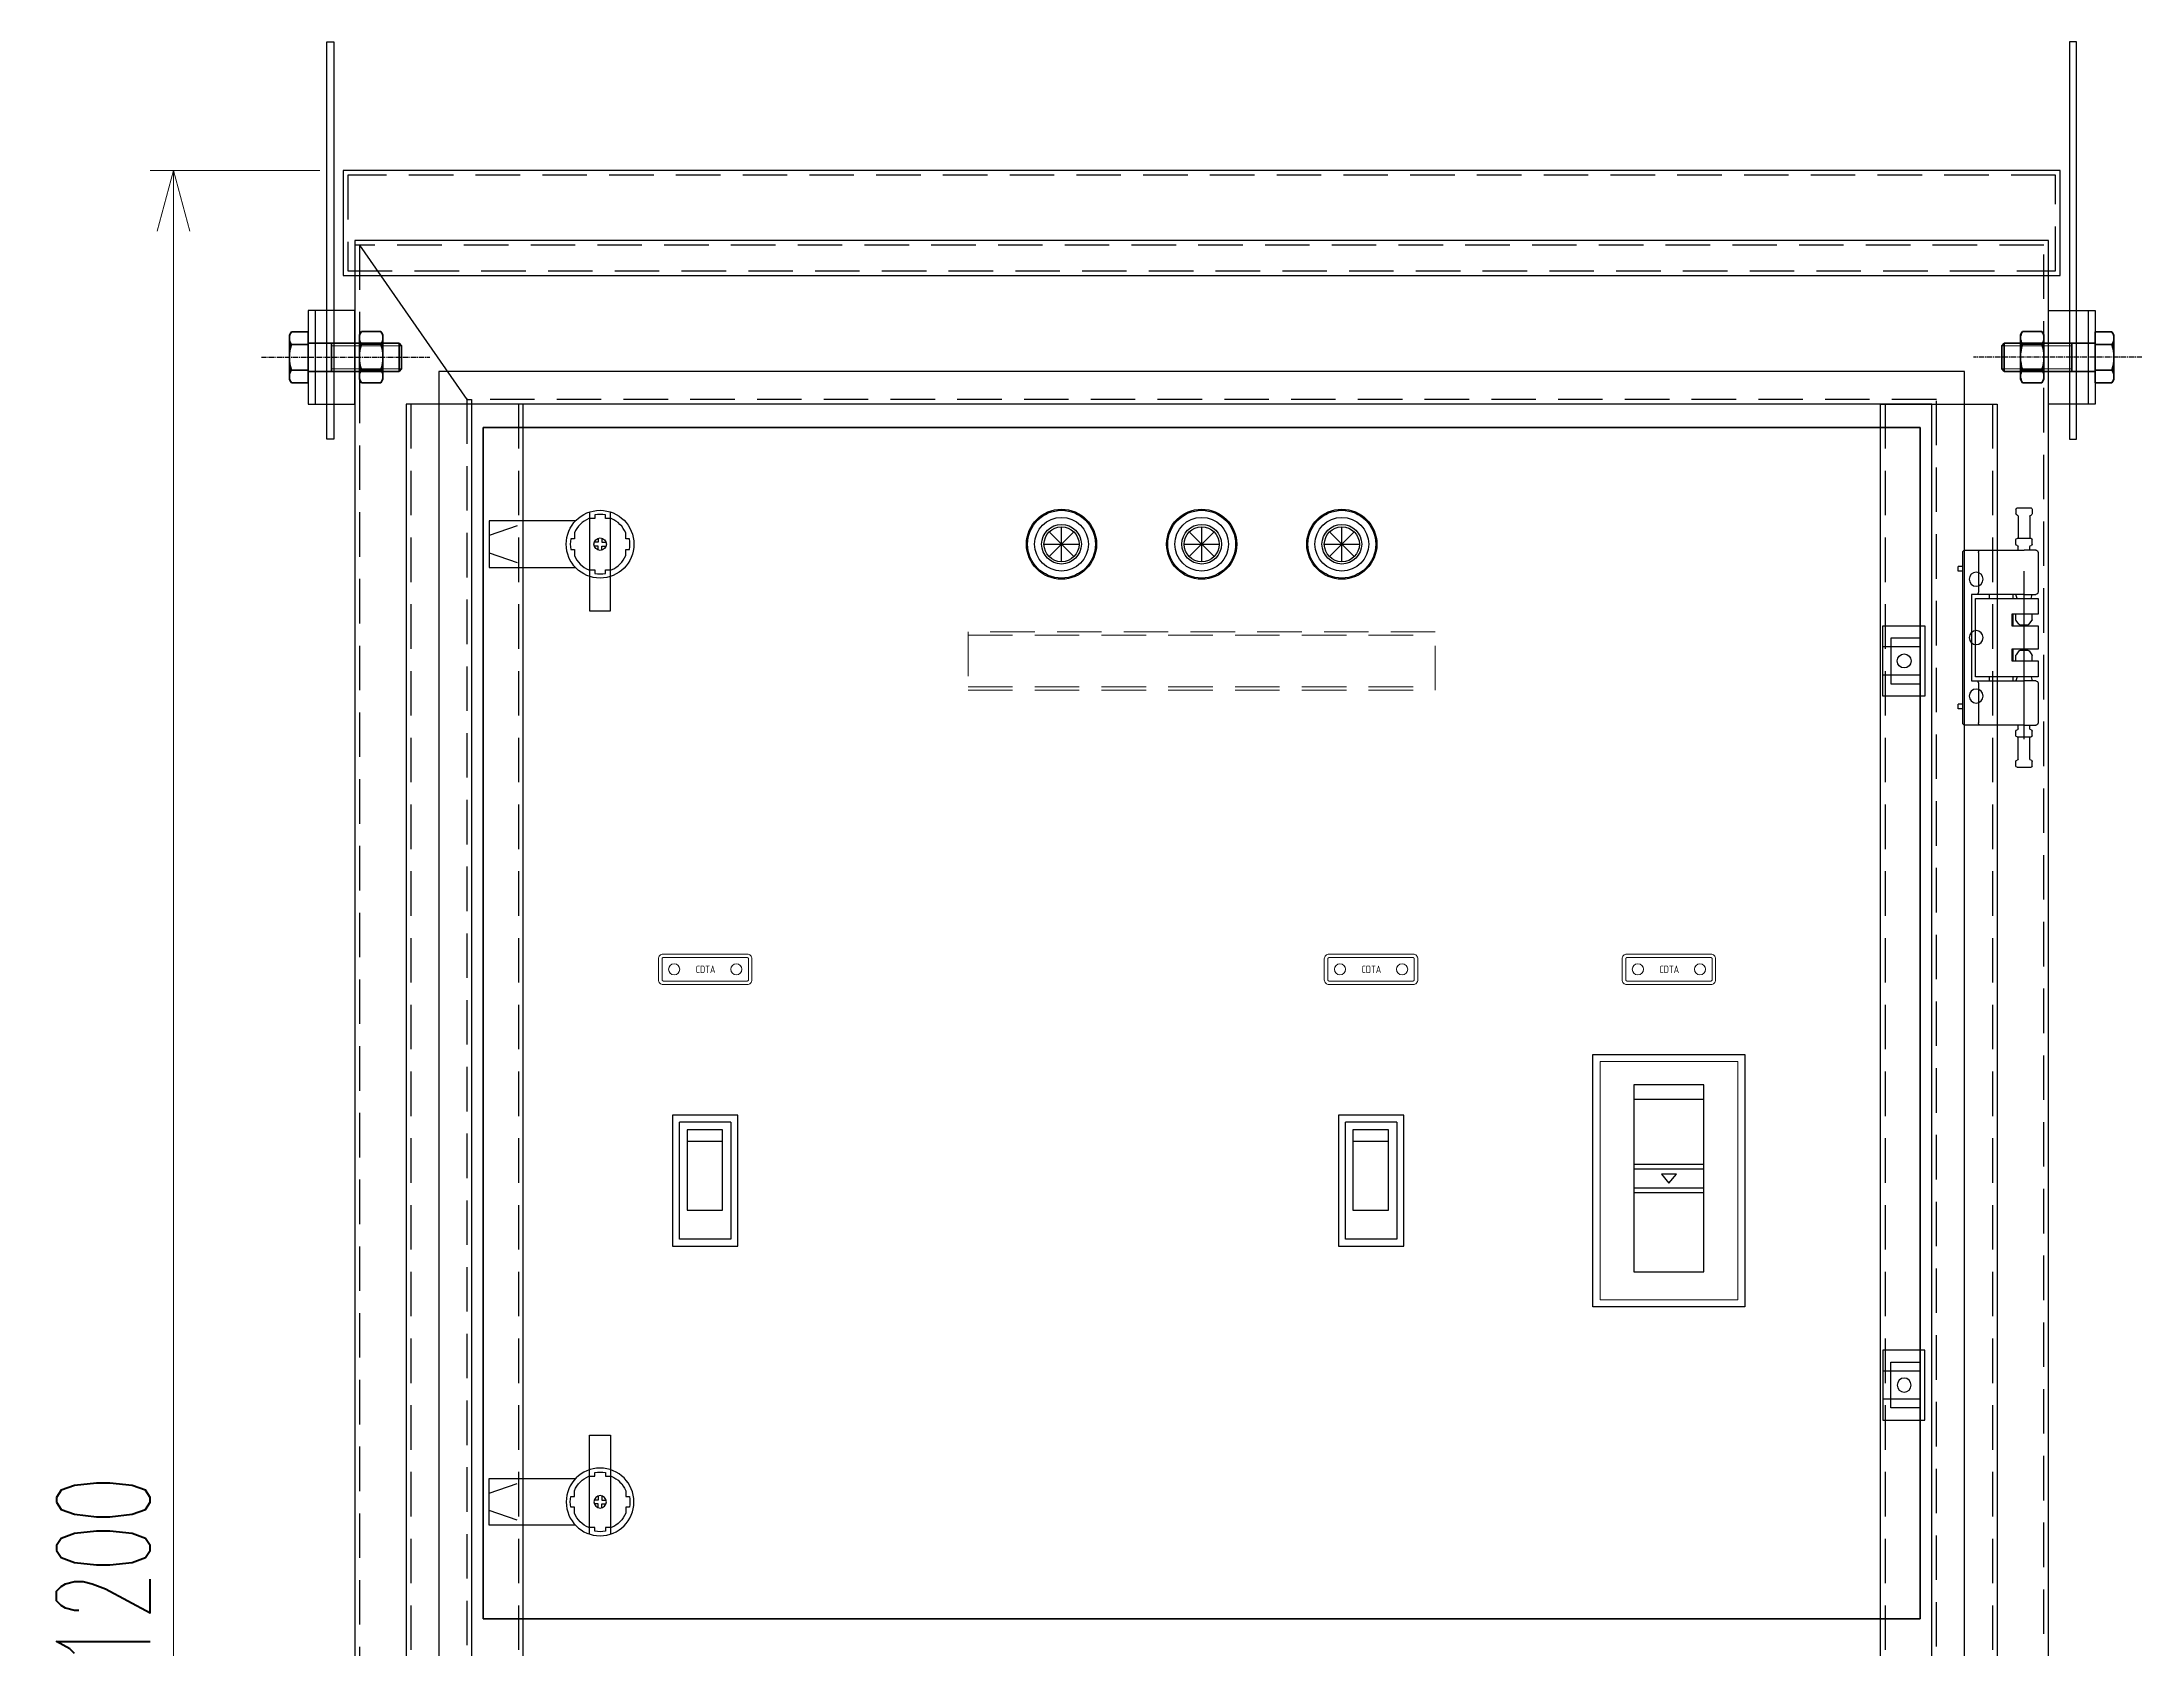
# Model space of a CAD drawing. Header units: millimetres. Extents: x -33730 to 17150, y -76829 to -27437.
# Drawn here: x -2918 to -2019, y -74149 to -73461 of the extents above; entities that cross this region are included whole.
import ezdxf
from ezdxf.enums import TextEntityAlignment as Align

# ---------------------------------------------------------------- set-up
doc = ezdxf.new("R2010")
doc.units = ezdxf.units.MM
doc.header["$LTSCALE"] = 3
for name, pattern in [('ACAD_ISO04W100', [30, 24, -3, 0, -3]), ('AXES2', [1.125, 0.75, -0.125, 0.125, -0.125]), ('HIDDEN', [9.525, 6.35, -3.175])]:
    doc.linetypes.add(name, pattern=pattern)
for name, color, linetype, lineweight in [('@.DM. NÉT ĐỨT', 8, 'HIDDEN', 9), ('FIN', 8, 'Continuous', 18), ('FORT', 2, 'Continuous', 35), ('hw_Continuous', 3, 'Continuous', 13)]:
    doc.layers.add(name, color=color, linetype=linetype, lineweight=lineweight)
for name, color, linetype in [('@.VISIBLE', 7, 'Continuous'), ('AXE', 80, 'AXES2'), ('centerline', 6, 'ACAD_ISO04W100'), ('EQUIPMENT', 4, 'Continuous'), ('equipments', 2, 'Continuous'), ('hw_Punch', 3, 'Continuous')]:
    doc.layers.add(name, color=color, linetype=linetype)
doc.styles.add('Ann_w01', font='romans.shx', dxfattribs={"width": 0.6, "bigfont": 'chineset.shx'})
doc.styles.add('WD_IEC', font='isocp2.shx')
doc.dimstyles.new('Dim 01_SC20', dxfattribs={"dimscale": 20, "dimtxt": 2, "dimasz": 1.3, "dimexe": 0.5, "dimexo": 0.5, "dimgap": 0.5, "dimtad": 1, "dimdec": 1, "dimzin": 12, "dimdsep": 46, "dimtxsty": 'Ann_w01', "dimblk": 'OPEN30', "dimcen": 1.5, "dimclrd": 6, "dimclre": 6, "dimclrt": 3, "dimadec": 1, "dimazin": 3, "dimtm": 1e-09, "dimtfac": 1, "dimtdec": 1, "dimtix": 1, "dimtmove": 0, "dimatfit": 3, "dimldrblk": 'OPEN30', "dimfxl": 1, "dimtolj": 1, "dimlwd": 0, "dimlwe": 0, "dimarcsym": 0})

# ---------------------------------------------------------------- blocks, each defined once
blk = doc.blocks.new('HL011-1 Front')
at = {"layer": 'centerline'}
blk.add_line((20.5, 43.5), (20.5, -43.5), dxfattribs=at)
at = {"layer": 'EQUIPMENT', "color": 8}
for p, q in [((17, 55), (17, 53)), ((17.5, 55.5), (23.5, 55.5)), ((24, 55), (24, 53)), ((18, 52), (18, 42.5)), ((23, 52), (23, 42.5)), ((18, -52), (18, -42.5)), ((23, -52), (23, -42.5)), ((17, -55), (17, -53)), ((24, -55), (24, -53)), ((17.5, -55.5), (23.5, -55.5))]:
    blk.add_line(p, q, dxfattribs=at)
at = {"layer": 'EQUIPMENT'}
for p, q in [((-5.7, 36.5), (-5.7, -36.5)), ((1.54, 37.5), (-4.7, 37.5)), ((0.96, 19.5), (0.96, 36.5)), ((20.5, 37.5), (1.54, 37.5)), ((17, 42), (17, 40)), ((17.5, 42.5), (23.5, 42.5)), ((18, 39), (18, 37.5)), ((20.5, 37.5), (25.5, 37.5)), ((23, 39), (23, 37.5)), ((24, 42), (24, 40)), ((26.5, 19.5), (26.5, 36.5)), ((-7.7, 30.5), (-7.7, 28.5)), ((-5.7, 30.5), (-7.7, 30.5)), ((-5.7, 28.5), (-7.7, 28.5)), ((-1.93, -18.5), (-1.93, 18.5)), ((-1.93, 18.5), (0.38, 18.5)), ((0.38, 18.5), (20.5, 18.5)), ((5.57, 16.8), (5.57, 18.5)), ((15.89, 18.5), (15.89, 16.8)), ((17.51, 16.8), (17, 18.5)), ((25.5, 18.5), (20.5, 18.5)), ((23.49, 16.8), (24, 18.5)), ((15.89, 10), (15.89, 5)), ((17, 10), (17, 7.67)), ((24, 10), (24, 7.67)), ((18.35, 5.7), (17.1, 7.37)), ((22.25, 5.5), (18.75, 5.5)), ((22.65, 5.7), (23.9, 7.37)), ((15.89, -5), (15.89, -10)), ((17, -7.67), (17, -10)), ((18.35, -5.7), (17.1, -7.37)), ((18.75, -5.5), (22.25, -5.5)), ((22.65, -5.7), (23.9, -7.37)), ((24, -7.67), (24, -10)), ((5.57, -18.5), (5.57, -16.8)), ((15.89, -16.8), (15.89, -18.5)), ((17.51, -16.8), (17, -18.5)), ((23.49, -16.8), (24, -18.5)), ((0.38, -18.5), (-1.93, -18.5)), ((20.5, -18.5), (0.38, -18.5)), ((0.96, -36.5), (0.96, -19.5)), ((20.5, -18.5), (25.5, -18.5)), ((26.5, -36.5), (26.5, -19.5)), ((-7.7, -28.5), (-7.7, -30.5)), ((-5.7, -28.5), (-7.7, -28.5)), ((-5.7, -30.5), (-7.7, -30.5)), ((-4.7, -37.5), (1.54, -37.5)), ((1.54, -37.5), (20.5, -37.5)), ((17, -40), (17, -42)), ((23.5, -42.5), (17.5, -42.5)), ((18, -37.5), (18, -39)), ((25.5, -37.5), (20.5, -37.5)), ((23, -37.5), (23, -39)), ((24, -40), (24, -42))]:
    blk.add_line(p, q, dxfattribs=at)
at = {"layer": 'EQUIPMENT', "color": 8}
blk.add_lwpolyline([(26.5, 5), (15.25, 5), (15.25, 10), (26.5, 10), (26.5, 16.8), (-0.2, 16.8), (-0.2, -16.8), (26.5, -16.8), (26.5, -10), (15.25, -10), (15.25, -5), (26.5, -5)], close=True, dxfattribs=at)
for centre in [(0, 25), (0, 0), (0, -25)]:
    blk.add_circle(centre, 3, dxfattribs=at)
for centre, start, end in [((17.5, 55), 90, 180), ((23.5, 55), 0, 90), ((17.5, 53), 180, 270), ((17.5, 52), 0, 90), ((23.5, 52), 90, 180), ((23.5, 53), 270, 0), ((17.5, -53), 90, 180), ((17.5, -52), 270, 0), ((23.5, -52), 180, 270), ((23.5, -53), 0, 90), ((17.5, -55), 180, 270), ((23.5, -55), 270, 0)]:
    blk.add_arc(centre, 0.5, start, end, dxfattribs=at)
at = {"layer": 'EQUIPMENT'}
for centre, radius, start, end in [((-4.7, 36.5), 1, 90, 180), ((17.5, 42), 0.5, 90, 180), ((17.5, 40), 0.5, 180, 270), ((17.5, 39), 0.5, 0, 90), ((23.5, 39), 0.5, 90, 180), ((23.5, 42), 0.5, 0, 90), ((23.5, 40), 0.5, 270, 0), ((25.5, 36.5), 1, 0, 90), ((25.5, 19.5), 1, 270, 0), ((17.5, 7.67), 0.5, 180, 216.8699), ((18.75, 6), 0.5, 216.8699, 270), ((22.25, 6), 0.5, 270, 323.1301), ((23.5, 7.67), 0.5, 323.1301, 0), ((17.5, -7.67), 0.5, 143.1301, 180), ((18.75, -6), 0.5, 90, 143.1301), ((22.25, -6), 0.5, 36.8699, 90), ((23.5, -7.67), 0.5, 0, 36.8699), ((25.5, -19.5), 1, 0, 90), ((-4.7, -36.5), 1, 180, 270), ((17.5, -40), 0.5, 90, 180), ((17.5, -42), 0.5, 180, 270), ((17.5, -39), 0.5, 270, 0), ((23.5, -39), 0.5, 180, 270), ((23.5, -40), 0.5, 0, 90), ((23.5, -42), 0.5, 270, 0), ((25.5, -36.5), 1, 270, 0)]:
    blk.add_arc(centre, radius, start, end, dxfattribs=at)
for centre, start_param, end_param in [((1.54, 36.5), 3.141593, 4.712389), ((0.38, 19.5), 0, 1.570796), ((0.38, -19.5), 1.570796, 3.141593), ((1.54, -36.5), 4.712389, 6.283185)]:
    blk.add_ellipse(centre, major_axis=(0, -1), ratio=0.57735, start_param=start_param, end_param=end_param, dxfattribs=at)
blk = doc.blocks.new('_Open30')
at = {"color": 0, "linetype": 'ByBlock', "lineweight": -2}
for p, q in [((-1, 0.268), (0, 0)), ((0, 0), (-1, -0.268)), ((0, 0), (-1, 0))]:
    blk.add_line(p, q, dxfattribs=at)
blk = doc.blocks.new('*D2169')
at = {"layer": '@.VISIBLE', "color": 6, "lineweight": 0, "transparency": 16777216}
for p, q in [((-2798.73, -73516.35), (-2871.38, -73516.35)), ((-2861.38, -74690.35), (-2861.38, -73542.35)), ((-2793.73, -74716.35), (-2871.38, -74716.35))]:
    blk.add_line(p, q, dxfattribs=at)
at = {"layer": 'Defpoints', "color": 0, "transparency": 16777216}
for p in [(-2861.38, -73516.35), (-2788.73, -73516.35), (-2783.73, -74716.35)]:
    blk.add_point(p, dxfattribs=at)
at = {"layer": '@.VISIBLE', "color": 6, "lineweight": 0, "transparency": 16777216, "xscale": 26, "yscale": 26, "zscale": 26}
for p, rotation in [((-2861.38, -73516.35), 90), ((-2861.38, -74716.35), 270)]:
    blk.add_blockref('_Open30', p, dxfattribs=dict(at, rotation=rotation))
at = {"layer": '@.VISIBLE', "color": 3, "transparency": 16777216, "insert": (-2891.38, -74116.35), "char_height": 40, "attachment_point": 5, "rotation": 90, "style": 'Ann_w01'}
blk.add_mtext('\\A1;1200', dxfattribs=at)
blk = doc.blocks.new('HL003-2 Front')
at = {"layer": 'EQUIPMENT'}
for p, q in [((6.8, -15), (6.8, 15)), ((6.8, 6), (-9.2, 6)), ((6.8, -6), (-9.2, -6))]:
    blk.add_line(p, q, dxfattribs=at)
blk.add_lwpolyline([(-9.2, 15), (8.8, 15), (8.8, -15), (-9.2, -15)], close=True, dxfattribs=at)
at = {"layer": 'EQUIPMENT', "color": 8}
blk.add_lwpolyline([(6.8, 9.75), (-5.7, 9.75), (-5.7, -9.75), (6.8, -9.75)], dxfattribs=at)
at = {"layer": 'EQUIPMENT'}
blk.add_circle((0, 0), 3, dxfattribs=at)
blk = doc.blocks.new('MS406')
at = {"layer": 'EQUIPMENT'}
for points in [[(-10.5, 10), (-47.5, 10), (-47.5, -10), (-10.5, -10)], [(-4.5, 13.78), (-4.5, -28.5), (4.5, -28.5), (4.5, 13.78)], [(-35.55, 7.84), (-47.5, 3.73)], [(-0.8, 2.55), (-0.8, 0.8), (-2.55, 0.8)], [(0.8, 2.55), (0.8, 0.8), (2.55, 0.8)], [(-47.5, -3.73), (-35.55, -7.84)], [(-0.8, -2.55), (-0.8, -0.8), (-2.55, -0.8)], [(0.8, -2.55), (0.8, -0.8), (2.55, -0.8)]]:
    blk.add_lwpolyline(points, dxfattribs=at)
at = {"layer": 'EQUIPMENT', "color": 8}
blk.add_lwpolyline([(-11, 4.8), (-11, 2.25), (-12.55, 2.25, 0.088933), (-12.55, -2.25), (-11, -2.25), (-11, -4.8, 0.189345), (-4.8, -11), (-2.25, -11), (-2.25, -12.55, 0.088933), (2.25, -12.55), (2.25, -11), (4.8, -11, 0.189345), (11, -4.8), (11, -2.25), (12.55, -2.25, 0.088933), (12.55, 2.25), (11, 2.25), (11, 4.8, 0.189345), (4.8, 11), (2.25, 11), (2.25, 12.55, 0.088933), (-2.25, 12.55), (-2.25, 11), (-4.8, 11, 0.189345)], format="xyb", close=True, dxfattribs=at)
at = {"layer": 'EQUIPMENT'}
for radius in [14.5, 2.67]:
    blk.add_circle((0, 0), radius, dxfattribs=at)
blk = doc.blocks.new('H12-040')
at = {"layer": 'AXE'}
blk.add_line((0, 20), (0, -52.15), dxfattribs=at)
at = {"layer": 'FIN'}
for p, q in [((-4.95, -10), (-4.95, -40)), ((4.95, -10), (4.95, -40))]:
    blk.add_line(p, q, dxfattribs=at)
at = {"layer": 'FORT'}
for p, q in [((-10.97, 7.15), (-9.5, 8)), ((-10.97, 0), (-10.97, 7.15)), ((-10.97, 0), (10.97, 0)), ((9.5, 8), (-9.5, 8)), ((-6, 0), (-6, -38.95)), ((-5.48, 0), (-5.48, 7.15)), ((5.48, 0), (5.48, 7.15)), ((6, 0), (6, -38.95)), ((10.97, 7.15), (9.5, 8)), ((10.97, 0), (10.97, 7.15)), ((6, -10), (-6, -10)), ((6, -38.95), (-6, -38.95)), ((-4.95, -40), (-6, -38.95)), ((4.95, -40), (-4.95, -40)), ((6, -38.95), (4.95, -40))]:
    blk.add_line(p, q, dxfattribs=at)
for centre, radius, start, end in [((-8.23, 3.14), 4.86, 55.61585, 124.38415), ((0, -10.15), 18.15, 72.4121, 107.5879), ((8.23, 3.14), 4.86, 55.61585, 124.38415)]:
    blk.add_arc(centre, radius, start, end, dxfattribs=at)
blk = doc.blocks.new('HM12_COTE')
at = {"layer": 'FORT'}
for p, q in [((-10.97, 9.15), (-9.5, 10)), ((-10.97, 0.85), (-10.97, 9.15)), ((9.5, 10), (-9.5, 10)), ((-5.48, 0.85), (-5.48, 9.15)), ((5.48, 0.85), (5.48, 9.15)), ((10.97, 9.15), (9.5, 10)), ((10.97, 0.85), (10.97, 9.15)), ((-9.5, 0), (-10.97, 0.85)), ((-9.5, 0), (9.5, 0)), ((9.5, 0), (10.97, 0.85))]:
    blk.add_line(p, q, dxfattribs=at)
for centre, radius, start, end in [((-8.23, 5.14), 4.86, 55.61585, 124.38415), ((0, -8.15), 18.15, 72.4121, 107.5879), ((8.23, 5.14), 4.86, 55.61585, 124.38415), ((-8.23, 4.86), 4.86, 235.61585, 304.38415), ((0, 18.15), 18.15, 252.4121, 287.5879), ((8.23, 4.86), 4.86, 235.61585, 304.38415)]:
    blk.add_arc(centre, radius, start, end, dxfattribs=at)
blk = doc.blocks.new('*U96')
at = {"color": 1}
blk.add_lwpolyline([(3762.77, -1827.29), (3827.77, -1827.29), (3827.77, -1935.29), (3762.77, -1935.29)], close=True, dxfattribs=at)
for points in [[(3780.27, -1920.29), (3810.27, -1920.29), (3810.27, -1840.29), (3780.27, -1840.29)], [(3780.27, -1886.29), (3810.27, -1886.29), (3810.27, -1874.29), (3780.27, -1874.29)], [(3780.27, -1884.29), (3810.27, -1884.29), (3810.27, -1876.29), (3780.27, -1876.29)], [(3792.03, -1878.54), (3795.27, -1882.31), (3798.51, -1878.54)]]:
    blk.add_lwpolyline(points, close=True)
blk.add_lwpolyline([(3780.27, -1846.34), (3810.27, -1846.34)])
at = {"layer": 'hw_Continuous'}
blk.add_lwpolyline([(3765.77, -1932.29), (3824.77, -1932.29), (3824.77, -1830.29), (3765.77, -1830.29)], close=True, dxfattribs=at)
blk = doc.blocks.new('*U97')
for p, q in [((405.79, -3166.28), (405.79, -3216.28)), ((405.79, -3166.28), (427.79, -3166.28)), ((409.35, -3169.56), (424.59, -3169.56)), ((409.35, -3174.36), (409.35, -3169.56)), ((409.35, -3169.56), (424.59, -3169.56)), ((409.35, -3203.93), (409.35, -3169.56)), ((424.59, -3169.56), (424.59, -3174.36)), ((424.59, -3169.56), (424.59, -3203.93)), ((427.79, -3216.28), (427.79, -3166.28)), ((424.59, -3174.36), (409.35, -3174.36)), ((424.59, -3203.93), (409.35, -3203.93)), ((405.79, -3216.28), (427.79, -3216.28))]:
    blk.add_line(p, q)
at = {"color": 1}
blk.add_lwpolyline([(402.79, -3163.28), (430.79, -3163.28), (430.79, -3219.28), (402.79, -3219.28)], close=True, dxfattribs=at)
blk = doc.blocks.new('*U38')
at = {"color": 7, "lineweight": 9}
blk.add_lwpolyline([(58246.62, 22747.67), (58210.62, 22747.67, 0.414214), (58208.62, 22745.67), (58208.62, 22736.67, 0.414214), (58210.62, 22734.67), (58246.62, 22734.67, 0.414214), (58248.62, 22736.67), (58248.62, 22745.67, 0.414214)], format="xyb", close=True, dxfattribs=at)
blk.add_lwpolyline([(58246.62, 22747.67), (58210.62, 22747.67, 0.414214), (58208.62, 22745.67), (58208.62, 22736.67, 0.414214), (58210.62, 22734.67), (58246.62, 22734.67, 0.414214), (58248.62, 22736.67), (58248.62, 22745.67, 0.414214)], format="xyb", close=True, dxfattribs=at)
at = {"color": 6, "linetype": 'HIDDEN', "lineweight": 9, "ltscale": 10}
blk.add_lwpolyline([(58246.62, 22746.17), (58210.62, 22746.17, 0.414214), (58210.12, 22745.67), (58210.12, 22736.67, 0.414214), (58210.62, 22736.17), (58246.62, 22736.17, 0.414214), (58247.12, 22736.67), (58247.12, 22745.67, 0.414214)], format="xyb", close=True, dxfattribs=at)
blk.add_lwpolyline([(58246.62, 22746.17), (58210.62, 22746.17, 0.414214), (58210.12, 22745.67), (58210.12, 22736.67, 0.414214), (58210.62, 22736.17), (58246.62, 22736.17, 0.414214), (58247.12, 22736.67), (58247.12, 22745.67, 0.414214)], format="xyb", close=True, dxfattribs=at)
at = {"linetype": 'ByBlock', "lineweight": 9}
for centre in [(58215.32, 22741.17), (58241.92, 22741.17)]:
    blk.add_circle(centre, 2.4, dxfattribs=at)
at = {"style": 'WD_IEC', "width": 0.9}
blk.add_text('CDTA', height=3.2, dxfattribs=at).set_placement((58228.75, 22741.15), align=Align.MIDDLE_CENTER)
blk = doc.blocks.new('*U34')
at = {"color": 1}
for p, q in [((-7.5, 0), (7.5, 0)), ((5.3, 5.3), (-5.3, -5.3)), ((-5.3, 5.3), (5.3, -5.3)), ((0, -7.5), (0, 7.5))]:
    blk.add_line(p, q, dxfattribs=at)
for radius in [15, 14.5]:
    blk.add_circle((0, 0), radius)
for radius in [8.5, 7.5]:
    blk.add_circle((0, 0), radius, dxfattribs=at)
at = {"layer": 'hw_Punch'}
blk.add_circle((0, 0), 11.5, dxfattribs=at)
blk = doc.blocks.new('*U32')
at = {"color": 2}
for p, q in [((5.3, 5.3), (-5.3, -5.3)), ((-5.3, 5.3), (5.3, -5.3)), ((0, -7.5), (0, 7.5)), ((-7.5, 0), (7.5, 0))]:
    blk.add_line(p, q, dxfattribs=at)
for radius in [15, 14.5]:
    blk.add_circle((0, 0), radius)
for radius in [8.5, 7.5]:
    blk.add_circle((0, 0), radius, dxfattribs=at)
at = {"layer": 'hw_Punch'}
blk.add_circle((0, 0), 11.5, dxfattribs=at)
blk = doc.blocks.new('*U33')
at = {"color": 3}
for p, q in [((5.3, 5.3), (-5.3, -5.3)), ((-5.3, 5.3), (5.3, -5.3)), ((0, -7.5), (0, 7.5)), ((-7.5, 0), (7.5, 0))]:
    blk.add_line(p, q, dxfattribs=at)
for radius in [15, 14.5]:
    blk.add_circle((0, 0), radius)
for radius in [8.5, 7.5]:
    blk.add_circle((0, 0), radius, dxfattribs=at)
at = {"layer": 'hw_Punch'}
blk.add_circle((0, 0), 11.5, dxfattribs=at)
blk = doc.blocks.new('*U98')
at = {"layer": '@.DM. NÉT ĐỨT', "linetype": 'HIDDEN'}
for p, q in [((0, 26), (200, 26)), ((0, 4), (200, 4))]:
    blk.add_line(p, q, dxfattribs=at)
at = {"layer": '@.DM. NÉT ĐỨT'}
blk.add_lwpolyline([(0, 2.5), (200, 2.5), (200, 27.5), (0, 27.5)], close=True, dxfattribs=at)
blk = doc.blocks.new('*U103')
at = {"layer": '@.VISIBLE', "color": 4}
blk.add_lwpolyline([(0, 0), (615, 0), (615, 510), (0, 510)], close=True, dxfattribs=at)

msp = doc.modelspace()

# ---------------------------------------------------------------- linework, layer by layer
at = {"layer": '@.VISIBLE'}
for p, q in [((-2800.73, -73576.35), (-2800.73, -73616.35)), ((-2041.73, -73576.35), (-2041.73, -73616.35))]:
    msp.add_line(p, q, dxfattribs=at)
at = {"layer": '@.VISIBLE', "color": 2, "linetype": 'HIDDEN'}
for p, q in [((-2759.73, -73616.35), (-2759.73, -74346.35)), ((-2713.73, -73616.35), (-2713.73, -74346.35)), ((-2128.73, -73616.35), (-2128.73, -74346.35)), ((-2082.73, -73616.35), (-2082.73, -74346.35))]:
    msp.add_line(p, q, dxfattribs=at)
at = {"layer": '@.VISIBLE', "color": 3}
for points in [[(-2792.73, -73631.35), (-2795.73, -73631.35), (-2795.73, -73461.35), (-2792.73, -73461.35)], [(-2049.73, -73631.35), (-2046.73, -73631.35), (-2046.73, -73461.35), (-2049.73, -73461.35)]]:
    msp.add_lwpolyline(points, close=True, dxfattribs=at)
at = {"layer": '@.VISIBLE', "color": 1}
msp.add_lwpolyline([(-2788.73, -73561.35), (-2053.73, -73561.35), (-2053.73, -73516.35), (-2788.73, -73516.35)], close=True, dxfattribs=at)
at = {"layer": '@.VISIBLE', "color": 1, "linetype": 'HIDDEN'}
msp.add_lwpolyline([(-2786.73, -73559.35), (-2055.73, -73559.35), (-2055.73, -73518.35), (-2786.73, -73518.35)], close=True, dxfattribs=at)
at = {"layer": '@.VISIBLE'}
for points in [[(-2783.73, -74716.35), (-2058.73, -74716.35), (-2058.73, -73546.35), (-2783.73, -73546.35)], [(-2783.73, -73576.35), (-2803.73, -73576.35), (-2803.73, -73616.35), (-2783.73, -73616.35)], [(-2058.73, -73576.35), (-2038.73, -73576.35), (-2038.73, -73616.35), (-2058.73, -73616.35)], [(-2094.73, -74360.35), (-2094.73, -73602.35), (-2747.73, -73602.35), (-2747.73, -74360.35)], [(-2108.73, -74346.35), (-2108.73, -73616.35), (-2733.73, -73616.35), (-2733.73, -74346.35)]]:
    msp.add_lwpolyline(points, close=True, dxfattribs=at)
for points in [[(-2781.73, -73548.35), (-2783.73, -73548.35)], [(-2781.73, -73548.35), (-2735.73, -73614.35), (-2733.73, -73614.35), (-2733.73, -73616.35)]]:
    msp.add_lwpolyline(points, dxfattribs=at)
at = {"layer": '@.VISIBLE', "linetype": 'HIDDEN'}
for points in [[(-2781.73, -74714.35), (-2060.73, -74714.35), (-2060.73, -73548.35), (-2781.73, -73548.35)], [(-2106.73, -74348.35), (-2106.73, -73614.35), (-2735.73, -73614.35), (-2735.73, -74348.35)]]:
    msp.add_lwpolyline(points, close=True, dxfattribs=at)
at = {"layer": '@.VISIBLE', "color": 2}
for points in [[(-2711.73, -73616.35), (-2761.73, -73616.35), (-2761.73, -74346.35), (-2711.73, -74346.35)], [(-2130.73, -73616.35), (-2080.73, -73616.35), (-2080.73, -74346.35), (-2130.73, -74346.35)]]:
    msp.add_lwpolyline(points, close=True, dxfattribs=at)
at = {"layer": '@.VISIBLE', "color": 4}
msp.add_lwpolyline([(-2728.73, -73626.35), (-2113.73, -73626.35), (-2113.73, -74136.35), (-2728.73, -74136.35)], close=True, dxfattribs=at)

# ---------------------------------------------------------------- block references
at = {"xscale": -1, "rotation": 90}
for name, p in [('H12-040', (-2803.73, -73596.35)), ('HM12_COTE', (-2771.73, -73596.25))]:
    msp.add_blockref(name, p, dxfattribs=at)
at = {"rotation": 270}
for name, p in [('H12-040', (-2038.73, -73596.35)), ('HM12_COTE', (-2070.73, -73596.25))]:
    msp.add_blockref(name, p, dxfattribs=at)
for name, p in [('*U34', (-2481.23, -73676.35)), ('*U32', (-2421.23, -73676.35)), ('*U33', (-2361.23, -73676.35)), ('*U98', (-2521.23, -73741.35)), ('*U38', (-60862.35, -96599.52)), ('*U38', (-60577.35, -96599.52)), ('*U38', (-60449.85, -96599.52)), ('*U96', (-6016.5, -72067.56))]:
    msp.add_blockref(name, p)
at = {"xscale": -1}
for p in [(-2216.94, -70757.57), (-1931.94, -70757.57)]:
    msp.add_blockref('*U97', p, dxfattribs=at)
at = {"layer": '@.VISIBLE'}
msp.add_blockref('*U103', (-2728.73, -74136.35), dxfattribs=at)
at = {"layer": 'EQUIPMENT'}
msp.add_blockref('MS406', (-2678.73, -73676.35), dxfattribs=at)
at = {"layer": 'EQUIPMENT', "xscale": -1, "rotation": 180}
msp.add_blockref('MS406', (-2678.73, -74086.35), dxfattribs=at)
at = {"layer": 'equipments', "xscale": -1, "rotation": 180}
for name, p in [('HL011-1 Front', (-2089.73, -73716.35)), ('HL003-2 Front', (-2120.53, -74036.35))]:
    msp.add_blockref(name, p, dxfattribs=at)
at = {"layer": 'equipments'}
msp.add_blockref('HL003-2 Front', (-2120.53, -73726.35), dxfattribs=at)

# ---------------------------------------------------------------- dimensions: what is measured, and where the dimension line sits
at = {"layer": '@.VISIBLE'}
dim = msp.add_linear_dim(base=(-2861.38, -73516.35), p1=(-2783.73, -74716.35), p2=(-2788.73, -73516.35), angle=90, dimstyle='Dim 01_SC20', dxfattribs=at)
dim.commit()
dim.dimension.update_dxf_attribs({"geometry": '*D2169', "text_midpoint": (-2891.38, -74116.35)})

doc.saveas('drawing.dxf')
